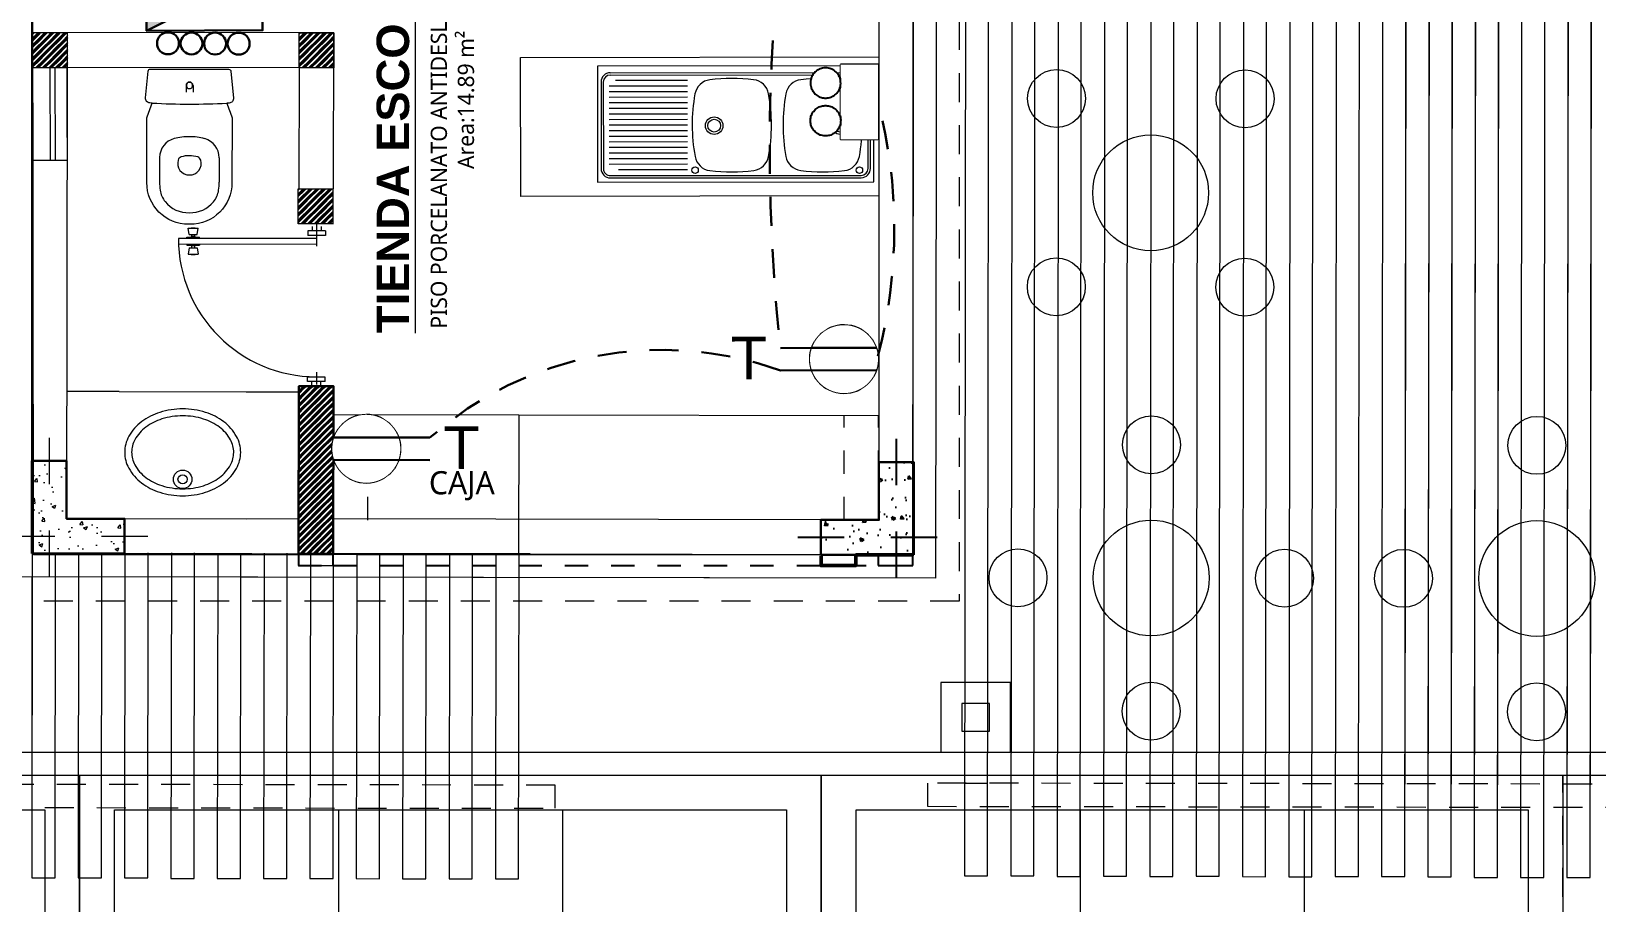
# Model space of a CAD drawing. Header units: metres. Extents: x -95.7 to -56.3, y 6.1 to 23.8.
# Drawn here: x -91.76 to -85.01, y 12.81 to 16.57 of the extents above; entities that cross this region are included whole.
import ezdxf

# ---------------------------------------------------------------- set-up
doc = ezdxf.new("R2010")
doc.units = ezdxf.units.M
doc.set_wipeout_variables(frame=1)
for name, pattern in [('CONTINUA', [0]), ('DASHED2', [0.375, 0.25, -0.125]), ('HIDDEN2', [0.1875, 0.125, -0.0625])]:
    doc.linetypes.add(name, pattern=pattern)
for name, color, linetype, lineweight in [('ALUMBRADO', 1, 'Continuous', 30), ('Emergencia', 20, 'Continuous', 25), ('GRAFO 02', 7, 'Continuous', 20), ('GRAFO01', 7, 'Continuous', 0), ('Interior - Stair & Railing_Pen_No__122', 9, 'Continuous', 13), ('Letras El', 9, 'Continuous', 5), ('Muros el', 7, 'Continuous', 50), ('Pisos El', 252, 'Continuous', 0), ('proyecc', 252, 'DASHED2', 0), ('Proyeccciones', 1, 'DASHED2', 18), ('TOMACORRIENTE', 5, 'HIDDEN2', 30)]:
    doc.layers.add(name, color=color, linetype=linetype, lineweight=lineweight)
doc.layers.add('Mobiliario', color=7, linetype='Continuous', lineweight=0, true_color=0x7f7f7f)
doc.styles.add('Generales', font='trebuc.ttf', dxfattribs={"height": 0.22})
doc.styles.add('Santa Rosa 1 50', font='trebuc.ttf')
doc.styles.add('style1', font='arial.ttf')

# ---------------------------------------------------------------- blocks, each defined once
blk = doc.blocks.new('PTA-B-flat-3')
for p, q in [((0, 0), (-0.0002, -0.111)), ((-0.6932, -0.073), (-0.6933, -0.1002)), ((-0.0001, -0.074), (-0.6932, -0.073)), ((-0.6501, -0.0667), (-0.5879, -0.0668)), ((-0.6501, -0.0721), (-0.6501, -0.0667)), ((-0.6501, -0.0721), (-0.5879, -0.0721)), ((-0.6389, -0.0534), (-0.6433, -0.0214)), ((-0.6433, -0.0214), (-0.5945, -0.0215)), ((-0.6389, -0.0534), (-0.599, -0.0535)), ((-0.6288, -0.0214), (-0.6288, -0.0195)), ((-0.6288, -0.0195), (-0.609, -0.0196)), ((-0.6102, -0.0629), (-0.6277, -0.0629)), ((-0.6265, -0.0629), (-0.6265, -0.0534)), ((-0.6114, -0.0629), (-0.6114, -0.0534)), ((-0.609, -0.0214), (-0.609, -0.0196)), ((-0.599, -0.0535), (-0.5945, -0.0215)), ((-0.5879, -0.0721), (-0.5879, -0.0668)), ((0.0444, -0.0355), (-0.0445, -0.0354)), ((-0.0445, -0.0354), (-0.0445, -0.0576)), ((0.0444, -0.0578), (-0.0445, -0.0576)), ((-0.0222, -0.0132), (-0.0223, -0.0354)), ((0.0222, -0.0133), (0.0222, -0.0355)), ((0.0444, -0.0355), (0.0444, -0.0578)), ((-0.6933, -0.1002), (-0.0001, -0.1012)), ((-0.6501, -0.1013), (-0.6501, -0.1066)), ((-0.6501, -0.1013), (-0.5879, -0.1014)), ((-0.6501, -0.1066), (-0.5879, -0.1067)), ((-0.639, -0.12), (-0.6435, -0.152)), ((-0.6435, -0.152), (-0.5946, -0.152)), ((-0.639, -0.12), (-0.5991, -0.12)), ((-0.629, -0.152), (-0.629, -0.1539)), ((-0.629, -0.1539), (-0.6092, -0.1539)), ((-0.6103, -0.1105), (-0.6278, -0.1105)), ((-0.6266, -0.1105), (-0.6266, -0.12)), ((-0.6115, -0.1105), (-0.6115, -0.12)), ((-0.6092, -0.152), (-0.6092, -0.1539)), ((-0.5991, -0.12), (-0.5946, -0.152)), ((-0.5879, -0.1014), (-0.5879, -0.1067)), ((0.0433, -0.7689), (-0.0456, -0.7687)), ((-0.0456, -0.791), (-0.0456, -0.7687)), ((-0.0011, -0.7437), (-0.0012, -0.806)), ((0.0433, -0.7911), (0.0433, -0.7689)), ((0.0433, -0.7911), (-0.0456, -0.791)), ((-0.0234, -0.8132), (-0.0234, -0.791)), ((0.021, -0.8133), (0.0211, -0.7911))]:
    blk.add_line(p, q)
for centre, radius, start, end in [((-0.0001, -0.074), 0.6931, 179.91738, 269.91738), ((-0.6313, -0.0632), 0.00358, 260.09799, 5.06469), ((-0.6066, -0.0633), 0.00358, 174.77006, 279.73676), ((-0.6313, -0.1102), 0.00358, 354.77006, 99.73676), ((-0.6067, -0.1102), 0.00358, 80.09799, 185.06469)]:
    blk.add_arc(centre, radius, start, end)
blk = doc.blocks.new('werfew-flat-1')
for p, q in [((321.1931, 363.7751), (321.1931, 363.7469)), ((321.2231, 363.775), (321.2231, 363.7468)), ((321.079, 363.4638), (321.0788, 363.3578)), ((321.3364, 363.4634), (321.3363, 363.3575))]:
    blk.add_line(p, q)
blk.add_lwpolyline([(321.3917, 363.6356), (321.3913, 363.3556, -0.414214), (321.211, 363.1758, -0.005002), (321.2073, 363.1759, -0.005002), (321.2035, 363.1758, -0.414214), (321.0238, 363.3561), (321.0242, 363.6361, -0.005595), (321.0472, 363.6992, -0.000857), (321.0369, 363.6998, -0.423453), (321.0181, 363.7215), (321.0297, 363.837, -0.388879), (321.0397, 363.8461), (321.2082, 363.8458), (321.3768, 363.8456, -0.388879), (321.3867, 363.8365), (321.398, 363.7209, -0.423453), (321.3791, 363.6993, -0.000857), (321.3689, 363.6987, -0.005595)], format="xyb", close=True)
for centre, radius, start, end in [((321.2081, 363.775), 0.015, 89.91738, 179.91738), ((321.2081, 363.775), 0.0135, 89.91738, 269.91738), ((321.2081, 363.775), 0.0135, 269.91738, 89.91738), ((321.2081, 363.775), 0.015, 359.91738, 89.91738), ((321.2086, 366.6948), 3, 266.91539, 269.98866), ((321.2161, 366.6948), 3, 269.8461, 272.91936), ((321.164, 363.4637), 0.085, 104.87263, 179.91738), ((321.2037, 363.3138), 0.24, 89.02632, 104.87263), ((321.2112, 363.3138), 0.24, 74.96213, 90.80843), ((321.2514, 363.4635), 0.085, 359.91738, 74.96213), ((321.2069, 363.4388), 0.05, 162.93501, 270.75656), ((321.1782, 363.4476), 0.02, 108.64974, 162.93501), ((321.2038, 363.3718), 0.1, 87.77843, 108.64974), ((321.2084, 363.4388), 0.05, 269.0782, 16.89974), ((321.2113, 363.3718), 0.1, 71.18501, 92.05632), ((321.2371, 363.4476), 0.02, 16.89974, 71.18501), ((321.3188, 363.3575), 0.24, 179.91738, 188.14667), ((321.1818, 363.3379), 0.1016, 188.14667, 219.20678), ((321.2332, 363.3378), 0.1016, 320.62797, 351.68809), ((321.0963, 363.3578), 0.24, 351.68808, 359.91738), ((321.2038, 363.3558), 0.13, 219.20678, 271.56256), ((321.2113, 363.3558), 0.13, 268.27219, 320.62797)]:
    blk.add_arc(centre, radius, start, end)
blk = doc.blocks.new('SAPLS501-flat-1')
at = {"linetype": 'Continuous'}
for p, q in [((-0.2731, 0.5504), (0.2746, 0.5496)), ((0.2738, -0.0004), (-0.2738, 0.0004))]:
    blk.add_line(p, q, dxfattribs=at)
for points in [[(0.0001, 0.1006, 0.075373), (0.0988, 0.1154, 0.085733), (0.1772, 0.1552, 0.106084), (0.2328, 0.2189, 0.12693), (0.2507, 0.2877, 0.12693), (0.233, 0.3565, 0.106084), (0.1776, 0.4204, 0.085733), (0.0993, 0.4605, 0.075373), (0.0007, 0.4756, 0.075373), (-0.098, 0.4607, 0.085733), (-0.1763, 0.4209, 0.106084), (-0.232, 0.3572, 0.12693), (-0.2498, 0.2884, 0.12693), (-0.2322, 0.2196, 0.106084), (-0.1767, 0.1557, 0.085733), (-0.0985, 0.1157, 0.075373)], [(0.0002, 0.1306, 0.075373), (0.09, 0.144, 0.085733), (0.1592, 0.1793, 0.106084), (0.2066, 0.2335, 0.12693), (0.2207, 0.2877, 0.12693), (0.2067, 0.342, 0.106084), (0.1595, 0.3964, 0.085733), (0.0904, 0.4318, 0.075373), (0.0006, 0.4456, 0.075373), (-0.0892, 0.4321, 0.085733), (-0.1584, 0.3969, 0.106084), (-0.2058, 0.3426, 0.12693), (-0.2198, 0.2884, 0.12693), (-0.2059, 0.2341, 0.106084), (-0.1587, 0.1797, 0.085733), (-0.0896, 0.1443, 0.075373)]]:
    blk.add_lwpolyline(points, format="xyb", close=True)
for radius in [0.04, 0.02]:
    blk.add_circle((0.0002, 0.1715), radius)
blk = doc.blocks.new('blo')
at = {"true_color": 0x2776bb}
h = blk.add_hatch(dxfattribs=at)
h.set_pattern_fill('AR-CONC', color=152, scale=0.0009)
h.paths.add_polyline_path([(69.3869, -10.5638), (69.7869, -10.5638), (69.7869, -10.4138), (69.5369, -10.4138), (69.5369, -10.1638), (69.3869, -10.1638)])
for points in [[(69.4619, -10.0638), (69.4619, -10.2638)], [(69.4619, -10.4638), (69.4619, -10.6638)], [(69.2858, -10.4888), (69.4858, -10.4888)], [(69.6869, -10.4888), (69.8869, -10.4888)]]:
    blk.add_lwpolyline(points)
at = {"color": 177, "lineweight": 30, "true_color": 0x293189}
blk.add_lwpolyline([(69.3869, -10.5638), (69.3869, -10.1638), (69.5369, -10.1638), (69.5369, -10.4138), (69.7869, -10.4138), (69.7869, -10.5638)], close=True, dxfattribs=at)
blk = doc.blocks.new('TD ALUMBRADO 1')
at = {"layer": 'ALUMBRADO'}
h = blk.add_hatch(color=256, dxfattribs=at)
h.dxf.hatch_style = 1
h.paths.add_polyline_path([(0.25, 0.25), (-0.25, 0), (-0.25, 0.25)])
at = {"layer": 'ALUMBRADO', "color": 5}
for points in [[(0.25, 0.25), (-0.25, 0), (-0.25, 0.25), (0.25, 0.25)], [(0.25, 0.25), (0.25, 0), (-0.25, 0), (-0.25, 0.25), (0.25, 0.25)]]:
    blk.add_lwpolyline(points, dxfattribs=at)
for centre in [(-0.1581, -0.0547), (-0.0566, -0.0556), (0.045, -0.0565), (0.1465, -0.0574)]:
    blk.add_circle(centre, 0.0473, dxfattribs=at)
blk = doc.blocks.new('Tomacorriente con puesta a tierra')
at = {"layer": 'TOMACORRIENTE'}
blk.add_lwpolyline([(0.111, 0.0379), (0.1065, 0.0493), (0.1007, 0.0601), (0.0939, 0.0703), (0.086, 0.0798), (0.0772, 0.0883), (0.0676, 0.0959), (0.0572, 0.1024), (0.0462, 0.1079), (0.0346, 0.1121), (0.0227, 0.1151), (0.0106, 0.1168), (-0.0017, 0.1173), (-0.014, 0.1165), (-0.0261, 0.1144), (-0.0379, 0.111), (-0.0493, 0.1065), (-0.0601, 0.1007), (-0.0703, 0.0939), (-0.0798, 0.086), (-0.0883, 0.0772), (-0.0959, 0.0676), (-0.1024, 0.0572), (-0.1079, 0.0462), (-0.1121, 0.0346), (-0.1151, 0.0227), (-0.1168, 0.0106), (-0.1173, -0.0017), (-0.1165, -0.014), (-0.1144, -0.0261), (-0.111, -0.0379), (-0.1065, -0.0493), (-0.1007, -0.0601), (-0.0939, -0.0703), (-0.086, -0.0798), (-0.0772, -0.0883), (-0.0676, -0.0959), (-0.0572, -0.1024), (-0.0462, -0.1079), (-0.0346, -0.1121), (-0.0227, -0.1151), (-0.0106, -0.1168), (0.0017, -0.1173), (0.014, -0.1165), (0.0261, -0.1144), (0.0379, -0.111), (0.0493, -0.1065), (0.0601, -0.1007), (0.0703, -0.0939), (0.0798, -0.086), (0.0883, -0.0772), (0.0959, -0.0676), (0.1024, -0.0572), (0.1079, -0.0462), (0.1121, -0.0346), (0.1151, -0.0227), (0.1168, -0.0106), (0.1173, 0.0017), (0.1165, 0.014), (0.1144, 0.0261)], close=True, dxfattribs=at)
at = {"layer": 'TOMACORRIENTE', "color": 5, "linetype": 'CONTINUA', "style": 'style1', "text_generation_flag": 4}
blk.add_text('T', height=0.1466, rotation=180, dxfattribs=at).set_placement((0.3906, -0.0687))
blk.add_wipeout([(0.111, 0.0379), (0.1065, 0.0493), (0.1007, 0.0601), (0.0939, 0.0703), (0.086, 0.0798), (0.0772, 0.0883), (0.0676, 0.0959), (0.0572, 0.1024), (0.0462, 0.1079), (0.0346, 0.1121), (0.0227, 0.1151), (0.0106, 0.1168), (-0.0017, 0.1173), (-0.014, 0.1165), (-0.0261, 0.1144), (-0.0379, 0.111), (-0.0493, 0.1065), (-0.0601, 0.1007), (-0.0703, 0.0939), (-0.0798, 0.086), (-0.0883, 0.0772), (-0.0959, 0.0676), (-0.1024, 0.0572), (-0.1079, 0.0462), (-0.1121, 0.0346), (-0.1151, 0.0227), (-0.1168, 0.0106), (-0.1173, -0.0017), (-0.1165, -0.014), (-0.1144, -0.0261), (-0.111, -0.0379), (-0.1065, -0.0493), (-0.1007, -0.0601), (-0.0939, -0.0703), (-0.086, -0.0798), (-0.0772, -0.0883), (-0.0676, -0.0959), (-0.0572, -0.1024), (-0.0462, -0.1079), (-0.0346, -0.1121), (-0.0227, -0.1151), (-0.0106, -0.1168), (0.0017, -0.1173), (0.014, -0.1165), (0.0261, -0.1144), (0.0379, -0.111), (0.0493, -0.1065), (0.0601, -0.1007), (0.0703, -0.0939), (0.0798, -0.086), (0.0883, -0.0772), (0.0959, -0.0676), (0.1024, -0.0572), (0.1079, -0.0462), (0.1121, -0.0346), (0.1151, -0.0227), (0.1168, -0.0106), (0.1173, 0.0017), (0.1165, 0.014), (0.1144, 0.0261)]).dxf.layer = 'TOMACORRIENTE'
at = {"layer": 'TOMACORRIENTE', "color": 5, "linetype": 'CONTINUA'}
for p, q in [((-0.1107, 0.0388), (0.2197, 0.0388)), ((-0.1107, -0.0388), (0.2197, -0.0388))]:
    blk.add_line(p, q, dxfattribs=at)
blk = doc.blocks.new('Emergencia')
at = {"color": 1, "lineweight": 5}
blk.add_wipeout([(-0.077, -0.439), (-0.07, -0.435), (-0.064, -0.43), (-0.058, -0.425), (-0.052, -0.42), (-0.047, -0.413), (-0.042, -0.407), (-0.038, -0.4), (-0.034, -0.393), (-0.031, -0.386), (-0.029, -0.378), (-0.027, -0.37), (-0.026, -0.363), (-0.025, -0.355), (-0.025, -0.347), (-0.026, -0.339), (-0.027, -0.331), (-0.029, -0.323), (-0.031, -0.316), (-0.034, -0.308), (-0.038, -0.301), (-0.042, -0.294), (-0.047, -0.288), (-0.052, -0.282), (-0.058, -0.276), (-0.064, -0.271), (-0.07, -0.266), (-0.077, -0.262), (-0.084, -0.259), (-0.092, -0.256), (-0.099, -0.253), (-0.107, -0.251), (-0.115, -0.25), (-0.123, -0.249), (-0.131, -0.25), (-0.139, -0.25), (-0.146, -0.251), (-0.154, -0.253), (-0.162, -0.256), (-0.169, -0.259), (-0.176, -0.262), (-0.183, -0.267), (-0.189, -0.271), (-0.195, -0.276), (-0.201, -0.282), (-0.206, -0.288), (-0.211, -0.295), (-0.215, -0.301), (-0.219, -0.309), (-0.222, -0.316), (-0.224, -0.323), (-0.226, -0.331), (-0.227, -0.339), (-0.228, -0.347), (-0.228, -0.355), (-0.227, -0.363), (-0.226, -0.371), (-0.224, -0.379), (-0.222, -0.386), (-0.218, -0.393), (-0.215, -0.401), (-0.211, -0.407), (-0.206, -0.414), (-0.201, -0.42), (-0.195, -0.425), (-0.189, -0.431), (-0.183, -0.435), (-0.176, -0.439), (-0.169, -0.443), (-0.161, -0.446), (-0.154, -0.448), (-0.146, -0.45), (-0.138, -0.452), (-0.13, -0.452), (-0.122, -0.452), (-0.114, -0.452), (-0.107, -0.45), (-0.099, -0.448), (-0.091, -0.446), (-0.084, -0.443)], dxfattribs=at).dxf.layer = 'Emergencia'
at = {"layer": 'Emergencia', "color": 240, "true_color": 0xed1f24}
blk.add_lwpolyline([(-0.25, -0.25), (0.25, -0.25), (0.25, 0), (-0.25, 0)], close=True, dxfattribs=at)
at = {"color": 240, "lineweight": 5, "true_color": 0xed1f24}
blk.add_wipeout([(-0.25, -0.25), (0.25, -0.25), (0.25, 0), (-0.25, 0)], dxfattribs=at).dxf.layer = 'Emergencia'
at = {"layer": 'Emergencia', "color": 1}
blk.add_lwpolyline([(-0.077, -0.439), (-0.07, -0.435), (-0.064, -0.43), (-0.058, -0.425), (-0.052, -0.42), (-0.047, -0.413), (-0.042, -0.407), (-0.038, -0.4), (-0.034, -0.393), (-0.031, -0.386), (-0.029, -0.378), (-0.027, -0.37), (-0.026, -0.363), (-0.025, -0.355), (-0.025, -0.347), (-0.026, -0.339), (-0.027, -0.331), (-0.029, -0.323), (-0.031, -0.316), (-0.034, -0.308), (-0.038, -0.301), (-0.042, -0.294), (-0.047, -0.288), (-0.052, -0.282), (-0.058, -0.276), (-0.064, -0.271), (-0.07, -0.266), (-0.077, -0.262), (-0.084, -0.259), (-0.092, -0.256), (-0.099, -0.253), (-0.107, -0.251), (-0.115, -0.25), (-0.123, -0.249), (-0.131, -0.25), (-0.139, -0.25), (-0.146, -0.251), (-0.154, -0.253), (-0.162, -0.256), (-0.169, -0.259), (-0.176, -0.262), (-0.183, -0.267), (-0.189, -0.271), (-0.195, -0.276), (-0.201, -0.282), (-0.206, -0.288), (-0.211, -0.295), (-0.215, -0.301), (-0.219, -0.309), (-0.222, -0.316), (-0.224, -0.323), (-0.226, -0.331), (-0.227, -0.339), (-0.228, -0.347), (-0.228, -0.355), (-0.227, -0.363), (-0.226, -0.371), (-0.224, -0.379), (-0.222, -0.386), (-0.218, -0.393), (-0.215, -0.401), (-0.211, -0.407), (-0.206, -0.414), (-0.201, -0.42), (-0.195, -0.425), (-0.189, -0.431), (-0.183, -0.435), (-0.176, -0.439), (-0.169, -0.443), (-0.161, -0.446), (-0.154, -0.448), (-0.146, -0.45), (-0.138, -0.452), (-0.13, -0.452), (-0.122, -0.452), (-0.114, -0.452), (-0.107, -0.45), (-0.099, -0.448), (-0.091, -0.446), (-0.084, -0.443)], close=True, dxfattribs=at)
at = {"color": 1, "lineweight": 5}
blk.add_wipeout([(0.077, -0.439), (0.07, -0.435), (0.064, -0.43), (0.058, -0.425), (0.052, -0.42), (0.047, -0.413), (0.042, -0.407), (0.038, -0.4), (0.034, -0.393), (0.031, -0.386), (0.029, -0.378), (0.027, -0.37), (0.026, -0.363), (0.025, -0.355), (0.025, -0.347), (0.026, -0.339), (0.027, -0.331), (0.029, -0.323), (0.031, -0.316), (0.034, -0.308), (0.038, -0.301), (0.042, -0.294), (0.047, -0.288), (0.052, -0.282), (0.058, -0.276), (0.064, -0.271), (0.07, -0.266), (0.077, -0.262), (0.084, -0.259), (0.092, -0.256), (0.099, -0.253), (0.107, -0.251), (0.115, -0.25), (0.123, -0.249), (0.131, -0.25), (0.139, -0.25), (0.146, -0.251), (0.154, -0.253), (0.162, -0.256), (0.169, -0.259), (0.176, -0.262), (0.183, -0.267), (0.189, -0.271), (0.195, -0.276), (0.201, -0.282), (0.206, -0.288), (0.211, -0.295), (0.215, -0.301), (0.219, -0.309), (0.222, -0.316), (0.224, -0.323), (0.226, -0.331), (0.227, -0.339), (0.228, -0.347), (0.228, -0.355), (0.227, -0.363), (0.226, -0.371), (0.224, -0.379), (0.222, -0.386), (0.218, -0.393), (0.215, -0.401), (0.211, -0.407), (0.206, -0.414), (0.201, -0.42), (0.195, -0.425), (0.189, -0.431), (0.183, -0.435), (0.176, -0.439), (0.169, -0.443), (0.161, -0.446), (0.154, -0.448), (0.146, -0.45), (0.138, -0.452), (0.13, -0.452), (0.122, -0.452), (0.114, -0.452), (0.107, -0.45), (0.099, -0.448), (0.091, -0.446), (0.084, -0.443)], dxfattribs=at).dxf.layer = 'Emergencia'
at = {"layer": 'Emergencia', "color": 1}
blk.add_lwpolyline([(0.077, -0.439), (0.07, -0.435), (0.064, -0.43), (0.058, -0.425), (0.052, -0.42), (0.047, -0.413), (0.042, -0.407), (0.038, -0.4), (0.034, -0.393), (0.031, -0.386), (0.029, -0.378), (0.027, -0.37), (0.026, -0.363), (0.025, -0.355), (0.025, -0.347), (0.026, -0.339), (0.027, -0.331), (0.029, -0.323), (0.031, -0.316), (0.034, -0.308), (0.038, -0.301), (0.042, -0.294), (0.047, -0.288), (0.052, -0.282), (0.058, -0.276), (0.064, -0.271), (0.07, -0.266), (0.077, -0.262), (0.084, -0.259), (0.092, -0.256), (0.099, -0.253), (0.107, -0.251), (0.115, -0.25), (0.123, -0.249), (0.131, -0.25), (0.139, -0.25), (0.146, -0.251), (0.154, -0.253), (0.162, -0.256), (0.169, -0.259), (0.176, -0.262), (0.183, -0.267), (0.189, -0.271), (0.195, -0.276), (0.201, -0.282), (0.206, -0.288), (0.211, -0.295), (0.215, -0.301), (0.219, -0.309), (0.222, -0.316), (0.224, -0.323), (0.226, -0.331), (0.227, -0.339), (0.228, -0.347), (0.228, -0.355), (0.227, -0.363), (0.226, -0.371), (0.224, -0.379), (0.222, -0.386), (0.218, -0.393), (0.215, -0.401), (0.211, -0.407), (0.206, -0.414), (0.201, -0.42), (0.195, -0.425), (0.189, -0.431), (0.183, -0.435), (0.176, -0.439), (0.169, -0.443), (0.161, -0.446), (0.154, -0.448), (0.146, -0.45), (0.138, -0.452), (0.13, -0.452), (0.122, -0.452), (0.114, -0.452), (0.107, -0.45), (0.099, -0.448), (0.091, -0.446), (0.084, -0.443)], close=True, dxfattribs=at)

msp = doc.modelspace()

# ---------------------------------------------------------------- hatches: boundary and pattern name
at = {"layer": 'Interior - Stair & Railing_Pen_No__122', "linetype": 'Continuous', "lineweight": 13}
h = msp.add_hatch(dxfattribs=at)
h.set_pattern_fill('GOST_GROUND', color=9, scale=0.002)
h.set_pattern_definition([(45, (-61.332847, 2.044592), (0.028284271, -7e-18), [0.04]), (45, (-61.326847, 2.044592), (0.028284271, -7e-18), [0.04]), (45, (-61.320847, 2.044592), (0.028284271, -7e-18), [0.04])])
h.paths.add_polyline_path([(-91.6021, 16.5629), (-91.6771, 16.563), (-91.7519, 16.563), (-91.7518, 16.4129), (-91.6021, 16.4129)])
h = msp.add_hatch(dxfattribs=at)
h.set_pattern_fill('GOST_GROUND', color=9, scale=0.002)
h.set_pattern_definition([(45, (-60.184908, 2.04315), (0.028284271, -7e-18), [0.04]), (45, (-60.178908, 2.04315), (0.028284271, -7e-18), [0.04]), (45, (-60.172908, 2.04315), (0.028284271, -7e-18), [0.04])])
h.paths.add_polyline_path([(-90.4542, 16.5615), (-90.5292, 16.5616), (-90.6039, 16.5616), (-90.6038, 16.4115), (-90.4541, 16.4115)])
h = msp.add_hatch(dxfattribs=at)
h.set_pattern_fill('GOST_GROUND', color=9, scale=0.002)
h.set_pattern_definition([(45, (-60.18908, 1.369837), (0.028284271, -7e-18), [0.04]), (45, (-60.18308, 1.369837), (0.028284271, -7e-18), [0.04]), (45, (-60.17708, 1.369837), (0.028284271, -7e-18), [0.04])])
h.paths.add_polyline_path([(-90.4584, 15.8882), (-90.5334, 15.8883), (-90.6081, 15.8883), (-90.608, 15.7382), (-90.4583, 15.7382)])
h = msp.add_hatch(dxfattribs=at)
h.set_pattern_fill('GOST_GROUND', color=9, scale=0.002)
h.set_pattern_definition([(45, (-60.186903, 0.518379), (0.028284271, -7e-18), [0.04]), (45, (-60.180903, 0.518379), (0.028284271, -7e-18), [0.04]), (45, (-60.174903, 0.518379), (0.028284271, -7e-18), [0.04])])
h.paths.add_polyline_path([(-90.4562, 15.0367), (-90.5312, 15.0368), (-90.6059, 15.0368), (-90.6058, 14.3116), (-90.4561, 14.3116)])

# ---------------------------------------------------------------- linework, layer by layer
at = {"linetype": 'DASHED2', "ltscale": 0.2}
msp.add_line((-88.1028, 14.4581), (-88.1022, 14.9081), dxfattribs=at)
msp.add_line((-88.1061, 14.2616), (-87.9561, 14.2614))
at = {"color": 177, "lineweight": 30, "true_color": 0x293189}
msp.add_lwpolyline([(-90.6059, 15.0368), (-90.4562, 15.0368), (-90.4572, 14.3116), (-90.607, 14.3116)], close=True, dxfattribs=at)
at = {"color": 2, "linetype": 'DASHED2', "ltscale": 0.2}
for points in [[(-90.6075, 14.3117), (-90.6075, 14.2617), (-90.4573, 14.2615), (-90.4572, 14.3115)], [(-90.4573, 14.2615), (-88.1072, 14.2615)], [(-88.1063, 14.3079), (-88.1063, 14.2616), (-87.9561, 14.2614), (-87.956, 14.3077)]]:
    msp.add_lwpolyline(points, dxfattribs=at)
at = {"layer": 'GRAFO 02'}
for p, q in [((-91.3801, 15.0128), (-91.6062, 15.0132)), ((-90.8324, 15.012), (-90.6062, 15.0117))]:
    msp.add_line(p, q, dxfattribs=at)
for points in [[(-89.6564, 14.9103), (-90.4561, 14.9125)], [(-88.3521, 14.4586), (-88.1025, 14.4583), (-88.1019, 14.9081), (-89.6564, 14.9103), (-89.6572, 14.3103)]]:
    msp.add_lwpolyline(points, dxfattribs=at)
at = {"layer": 'GRAFO01', "linetype": 'DASHED2', "ltscale": 0.2}
for p, q in [((-90.3079, 14.4583), (-90.3073, 14.9083)), ((-88.2528, 14.4583), (-88.2522, 14.9083))]:
    msp.add_line(p, q, dxfattribs=at)
at = {"layer": 'GRAFO01', "lineweight": -3}
msp.add_line((-89.6072, 14.3103), (-90.4572, 14.3115), dxfattribs=at)
at = {"layer": 'GRAFO01'}
msp.add_lwpolyline([(-88.3521, 14.4585), (-90.4573, 14.4633)], dxfattribs=at)
at = {"layer": 'Interior - Stair & Railing_Pen_No__122', "color": 9, "linetype": 'Continuous', "lineweight": 13}
for p, q in [((-88.1245, 16.4188), (-89.3167, 16.4171)), ((-89.3167, 16.4171), (-89.316, 15.9171)), ((-88.124, 15.9183), (-88.1245, 16.419)), ((-91.6794, 16.4104), (-91.6777, 16.0103)), ((-91.6587, 16.4104), (-91.657, 16.0103)), ((-91.6047, 16.1103), (-91.6047, 16.4103)), ((-89.3016, 16.3491), (-89.3011, 15.9751)), ((-89.2916, 16.3491), (-89.2911, 15.9751)), ((-89.2616, 16.3892), (-88.1765, 16.3901)), ((-89.2616, 16.3792), (-88.1769, 16.3801)), ((-88.9286, 16.3556), (-89.2391, 16.3551)), ((-88.1491, 15.9762), (-88.1496, 16.3502)), ((-88.1391, 15.9762), (-88.1396, 16.3502)), ((-88.9286, 16.3314), (-89.2666, 16.331)), ((-88.9285, 16.3073), (-89.2665, 16.3069)), ((-88.9285, 16.2832), (-89.2665, 16.2827)), ((-88.9285, 16.2591), (-89.2665, 16.2586)), ((-88.9284, 16.235), (-89.2664, 16.2345)), ((-88.9284, 16.2109), (-89.2664, 16.2104)), ((-88.9284, 16.1868), (-89.2664, 16.1863)), ((-88.9283, 16.1627), (-89.2663, 16.1622)), ((-88.9283, 16.1386), (-89.2663, 16.1381)), ((-88.9283, 16.1145), (-89.2663, 16.114)), ((-88.9282, 16.0903), (-89.2662, 16.0899)), ((-91.6047, 16.0103), (-91.7547, 16.0103)), ((-88.9282, 16.0662), (-89.2662, 16.0658)), ((-88.9281, 16.0421), (-89.2661, 16.0416)), ((-88.9281, 16.018), (-89.2661, 16.0175)), ((-88.9281, 15.9939), (-89.2661, 15.9934)), ((-89.261, 15.9452), (-88.179, 15.9462)), ((-88.928, 15.9698), (-89.2257, 15.9694)), ((-89.316, 15.9171), (-88.124, 15.9188)), ((-89.261, 15.9352), (-88.179, 15.9362)), ((-90.4551, 15.7366), (-90.6051, 15.7368))]:
    msp.add_line(p, q, dxfattribs=at)
for points in [[(-93.9515, 13.3566), (-80.3325, 13.3566), (-80.3325, 14.3077), (-84.1337, 14.3134), (-84.1305, 18.2128), (-87.9517, 18.208), (-87.9578, 14.3075), (-91.7572, 14.3134), (-91.7572, 18.2894), (-92.2256, 18.1959), (-93.9515, 17.8516)], [(-87.9565, 14.3085), (-87.9517, 18.208), (-91.754, 18.2128), (-91.7508, 17.4632), (-91.6011, 17.4632), (-91.6008, 18.0585)], [(-90.4572, 14.3077), (-91.7508, 14.3077), (-91.754, 18.2128), (-87.956, 18.2128), (-87.956, 14.3077), (-90.3572, 14.3077)], [(-90.4518, 18.0585), (-88.1022, 18.0585), (-88.1022, 14.4585), (-88.3523, 14.4585), (-88.3523, 14.2615)], [(-91.754, 16.5633), (-91.7572, 14.3134), (-91.6072, 14.3132)], [(-90.6045, 16.4116), (-90.6052, 15.8885), (-90.4552, 15.8883), (-90.4539, 16.5614), (-91.7538, 16.5632)], [(-90.6039, 16.5616), (-90.4542, 16.5616), (-90.4542, 16.4101), (-90.6039, 16.4101), (-90.6039, 16.5616)], [(-91.607, 14.4631), (-91.6042, 16.413)], [(-91.6042, 16.413), (-90.6042, 16.4116)], [(-91.6072, 14.3132), (-90.6075, 14.312), (-90.6076, 14.2617), (-90.4576, 14.2615), (-90.4576, 15.0368), (-90.6073, 15.0368)], [(-90.6073, 15.0368), (-90.6073, 14.462), (-91.607, 14.4632), (-91.607, 14.4631)]]:
    msp.add_lwpolyline(points, dxfattribs=at)
for points in [[(-91.7542, 16.563), (-91.6045, 16.563), (-91.6045, 16.4105), (-91.7542, 16.4105)], [(-89.6486, 16.4551), (-88.1031, 16.4573), (-88.1022, 15.8573), (-89.6477, 15.8551)], [(-90.6081, 15.8883), (-90.4584, 15.8883), (-90.4584, 15.7368), (-90.6081, 15.7368)]]:
    msp.add_lwpolyline(points, close=True, dxfattribs=at)
for centre, radius in [((-88.8133, 16.1608), 0.038), ((-88.8133, 16.1608), 0.0275), ((-88.2693, 16.1608), 0.038), ((-88.2693, 16.1608), 0.0275), ((-88.8958, 15.9686), 0.0141), ((-88.1868, 15.9686), 0.0141)]:
    msp.add_circle(centre, radius, dxfattribs=at)
for centre, radius, start, end in [((-89.2616, 16.3492), 0.04, 90.08262, 180.08262), ((-89.2616, 16.3492), 0.03, 90.08262, 180.08262), ((-88.8224, 16.2845), 0.075, 97.31263, 169.70138), ((-88.7365, 15.6149), 0.75, 82.85262, 97.31259), ((-88.6525, 16.2847), 0.075, 10.46386, 82.85262), ((-88.4301, 16.2847), 0.075, 97.14738, 169.53614), ((-88.3461, 15.6149), 0.75, 82.68737, 97.1474), ((-88.2602, 16.2845), 0.075, 10.29862, 82.68737), ((-88.1796, 16.3502), 0.03, 0.08262, 84.86528), ((-88.1796, 16.3502), 0.04, 0.08262, 85.55974), ((-88.1583, 16.1638), 0.75, 169.70138, 190.46385), ((-89.3163, 16.1621), 0.75, 349.70138, 10.46387), ((-87.7663, 16.1621), 0.75, 169.53614, 190.29861), ((-88.9243, 16.1638), 0.75, 349.53614, 10.29863), ((-88.8221, 16.0412), 0.075, 190.46386, 262.85262), ((-88.6522, 16.0414), 0.075, 277.31263, 349.70138), ((-88.4304, 16.0414), 0.075, 190.29862, 262.68737), ((-88.2605, 16.0412), 0.075, 277.14738, 349.53614), ((-89.2611, 15.9752), 0.04, 180.08262, 270.08262), ((-89.2611, 15.9752), 0.03, 180.08262, 270.08262), ((-88.7381, 16.7109), 0.75, 262.85262, 277.31262), ((-88.3445, 16.7109), 0.75, 262.68737, 277.14738), ((-88.1791, 15.9762), 0.03, 270.08262, 0.08262), ((-88.1791, 15.9762), 0.04, 270.08262, 0.08262)]:
    msp.add_arc(centre, radius, start, end, dxfattribs=at)
at = {"layer": 'Mobiliario'}
for p, q in [((-85.8268, 18.2177, -0.1), (-85.8339, 13.3177, -0.1)), ((-85.7268, 18.2175, -0.1), (-85.7339, 13.3175, -0.1)), ((-85.6268, 18.2174, -0.1), (-85.6339, 13.3174, -0.1)), ((-85.5268, 18.2156, -0.2), (-85.5339, 13.3156, -0.2)), ((-85.4268, 18.2155, -0.2), (-85.4339, 13.3155, -0.2)), ((-85.1268, 18.215, -0.2), (-85.1339, 13.315, -0.2)), ((-85.0268, 18.2149, -0.2), (-85.0339, 13.3149, -0.2)), ((-91.7554, 14.3169, -0.2), (-91.7574, 12.9136, -0.2)), ((-91.6574, 12.9134, -0.2), (-91.6554, 14.3167, -0.2)), ((-91.5554, 14.3166, -0.2), (-91.5574, 12.9133, -0.2)), ((-91.4574, 12.9132, -0.2), (-91.4554, 14.3164, -0.2)), ((-91.3554, 14.3163, -0.2), (-91.3574, 12.913, -0.2)), ((-91.2574, 12.9129, -0.2), (-91.2554, 14.3161, -0.2)), ((-91.1554, 14.316, -0.3), (-91.1574, 12.9111, -0.3)), ((-91.0574, 12.9109, -0.3), (-91.0554, 14.3159, -0.3)), ((-90.9554, 14.3157, -0.3), (-90.9574, 12.9108, -0.3)), ((-90.8574, 12.9106, -0.3), (-90.8554, 14.3156, -0.3)), ((-90.7554, 14.3154, -0.3), (-90.7574, 12.9105, -0.3)), ((-90.6574, 12.9104, -0.3), (-90.6554, 14.3153, -0.3)), ((-90.5554, 14.3083, -0.3), (-90.5574, 12.9102, -0.3)), ((-90.4574, 12.9101, -0.3), (-90.4554, 14.315, -0.3)), ((-90.3554, 14.3148, -0.3), (-90.3574, 12.9099, -0.3)), ((-90.2574, 12.9098, -0.3), (-90.2554, 14.3147, -0.3)), ((-90.1554, 14.3146, -0.3), (-90.1574, 12.9096, -0.3)), ((-90.0574, 12.9095, -0.3), (-90.0554, 14.3144, -0.3)), ((-89.9554, 14.3143, -0.3), (-89.9574, 12.9094, -0.3)), ((-89.8574, 12.9092, -0.3), (-89.8554, 14.3141, -0.3)), ((-89.7554, 14.314, -0.3), (-89.7574, 12.9091, -0.3)), ((-89.6574, 12.9089, -0.3), (-89.6554, 14.3138, -0.3)), ((-90.4343, 13.2066), (-90.4343, 11.2566)), ((-91.7574, 12.9136, -0.2), (-91.6574, 12.9134, -0.2)), ((-91.5574, 12.9133, -0.2), (-91.4574, 12.9132, -0.2)), ((-91.3574, 12.913, -0.2), (-91.2574, 12.9129, -0.2)), ((-91.1574, 12.9111, -0.3), (-91.0574, 12.9109, -0.3)), ((-90.9574, 12.9108, -0.3), (-90.8574, 12.9106, -0.3)), ((-90.7574, 12.9105, -0.3), (-90.6574, 12.9104, -0.3)), ((-90.5574, 12.9102, -0.3), (-90.4574, 12.9101, -0.3)), ((-90.3574, 12.9099, -0.3), (-90.2574, 12.9098, -0.3)), ((-90.1574, 12.9096, -0.3), (-90.0574, 12.9095, -0.3)), ((-89.9574, 12.9094, -0.3), (-89.8574, 12.9092, -0.3)), ((-89.7574, 12.9091, -0.3), (-89.6574, 12.9089, -0.3))]:
    msp.add_line(p, q, dxfattribs=at)
for points in [[(-87.7339, 12.9221), (-87.6339, 12.9219), (-87.6268, 18.2168), (-87.7268, 18.2169)], [(-87.8519, 18.1081), (-87.8579, 14.2073), (-91.7572, 14.2135), (-91.7572, 13.4566), (-80.4325, 13.4566), (-80.4325, 14.2135), (-84.2338, 14.2135), (-84.2306, 18.1127)], [(-87.5349, 13.4566), (-87.5349, 13.7566), (-87.8349, 13.7566), (-87.8349, 13.4566)], [(-87.6249, 13.5466), (-87.6249, 13.6666), (-87.7449, 13.6666), (-87.7449, 13.5466)]]:
    msp.add_lwpolyline(points, close=True, dxfattribs=at)
for points, elevation in [([(-87.5339, 12.9218), (-87.4339, 12.9216), (-87.4268, 18.2168), (-87.5268, 18.2169)], -0.1), ([(-87.3339, 12.9198), (-87.2339, 12.9197), (-87.2268, 18.2168), (-87.3268, 18.2169)], -0.1), ([(-87.1339, 12.9212), (-87.0339, 12.921), (-87.0268, 18.2168), (-87.1268, 18.2169)], -0.1), ([(-86.9339, 12.9193), (-86.8339, 12.9191), (-86.8268, 18.2168), (-86.9268, 18.2169)], -0.1), ([(-86.7339, 12.9206), (-86.6339, 12.9205), (-86.6268, 18.2168), (-86.7268, 18.2169)], -0.1), ([(-86.5339, 12.9187), (-86.4339, 12.9185), (-86.4268, 18.2168), (-86.5268, 18.2169)], -0.1), ([(-86.3339, 12.9184), (-86.2339, 12.9183), (-86.2268, 18.2168), (-86.3268, 18.2169)], -0.1), ([(-86.1339, 12.9198), (-86.0339, 12.9196), (-86.0268, 18.2168), (-86.1268, 18.2169)], -0.1), ([(-85.9339, 12.9195), (-85.8339, 12.9193), (-85.8268, 18.2168), (-85.9268, 18.2169)], -0.1), ([(-85.7339, 12.9175), (-85.6339, 12.9174), (-85.6268, 18.2168), (-85.7268, 18.2169)], -0.1), ([(-85.5339, 12.9156), (-85.4339, 12.9155), (-85.4268, 18.2168), (-85.5268, 18.2169)], -0.2), ([(-85.3339, 12.9153), (-85.2339, 12.9152), (-85.2268, 18.2168), (-85.3268, 18.2169)], -0.2), ([(-85.1339, 12.915), (-85.0339, 12.9149), (-85.0268, 18.2168), (-85.1268, 18.2169)], -0.2)]:
    msp.add_lwpolyline(points, close=True, dxfattribs=dict(at, elevation=elevation))
for points in [[(-93.9515, 13.4566), (-80.4325, 13.4566), (-80.4325, 14.2078), (-84.2338, 14.2135), (-84.2306, 18.1127), (-87.8519, 18.1081), (-87.8579, 14.2073), (-91.8572, 14.2135), (-91.8572, 18.1674), (-92.206, 18.0978), (-93.9515, 17.7496)], [(-91.551, 13.3566), (-91.551, 11.2965)], [(-91.551, 11.2965), (-91.551, 13.3566)], [(-93.9515, 13.2066), (-91.701, 13.2066), (-91.701, 11.2566)], [(-91.401, 11.4465), (-91.401, 13.2066), (-88.501, 13.2066), (-88.501, 11.2566)]]:
    msp.add_lwpolyline(points, dxfattribs=at)
for centre, radius in [((-87.336, 16.2781, -0.1), 0.125), ((-86.5228, 16.277, -0.1), 0.125), ((-86.93, 15.871, -0.1), 0.25), ((-87.3371, 15.465, -0.1), 0.125), ((-86.524, 15.4638, -0.1), 0.125), ((-86.9266, 14.783), 0.125), ((-85.2634, 14.7806), 0.125), ((-86.9274, 14.208), 0.25), ((-85.2642, 14.2056), 0.25), ((-87.5024, 14.2088), 0.125), ((-86.3524, 14.2071), 0.125), ((-85.8392, 14.2064), 0.125), ((-86.9282, 13.633), 0.125), ((-85.265, 13.6306), 0.125)]:
    msp.add_circle(centre, radius, dxfattribs=at)
at = {"layer": 'Muros el', "ltscale": 0.05}
msp.add_lwpolyline([(-88.3522, 14.3029), (-88.3523, 14.2615), (-88.2021, 14.2615), (-88.202, 14.3079), (-87.956, 14.3075)], dxfattribs=at)
at = {"layer": 'Pisos El', "lineweight": 0, "ltscale": 20}
for p, q in [((-89.4677, 13.2066), (-89.4677, 11.2899)), ((-87.2343, 13.2066), (-87.2343, 11.3098)), ((-86.2677, 13.2066), (-86.2677, 11.8146))]:
    msp.add_line(p, q, dxfattribs=at)
for points in [[(-93.9515, 13.3566), (-85.151, 13.3566), (-85.151, 11.2566)], [(-88.351, 13.3566), (-88.351, 11.2566)], [(-88.351, 11.2566), (-88.351, 13.3566)], [(-88.201, 11.2566), (-88.201, 13.2066), (-85.301, 13.2066), (-85.301, 11.2566)]]:
    msp.add_lwpolyline(points, dxfattribs=at)
at = {"layer": 'proyecc', "linetype": 'DASHED2', "ltscale": 0.5}
for p, q in [((-89.4989, 13.3136, -0.1624), (-93.9515, 13.32, -0.1624)), ((-89.4991, 13.2136, -0.1624), (-89.4989, 13.3136, -0.1624)), ((-93.9515, 13.22, -0.1624), (-89.4991, 13.2136, -0.1624))]:
    msp.add_line(p, q, dxfattribs=at)
msp.add_lwpolyline([(-91.9508, 18.4128), (-87.756, 18.4128), (-87.756, 14.1077), (-91.9508, 14.1077)], close=True, dxfattribs=at)
at = {"layer": 'proyecc', "linetype": 'DASHED2', "ltscale": 0.5, "elevation": -0.1624}
msp.add_lwpolyline([(-81.8756, 13.2136), (-81.8754, 13.3136), (-87.8923, 13.3223), (-87.8924, 13.2223)], close=True, dxfattribs=at)
at = {"layer": 'proyecc', "linetype": 'DASHED2', "ltscale": 0.5}
msp.add_lwpolyline([(-85.1516, 11.2566), (-85.1516, 13.3566), (-81.027, 13.3566), (-81.027, 11.2566)], dxfattribs=at)
at = {"layer": 'Proyeccciones', "linetype": 'DASHED2', "lineweight": 9, "ltscale": 0.4}
msp.add_line((-87.7339, 13.3221), (-87.6339, 13.3219), dxfattribs=at)

# ---------------------------------------------------------------- block references
at = {"xscale": -1}
msp.add_blockref('blo', (-18.5655, 24.8722), dxfattribs=at)
at = {"layer": 'ALUMBRADO', "lineweight": 25, "rotation": 0.254580129540266}
msp.add_blockref('TD ALUMBRADO 1', (-91.012, 16.5714), dxfattribs=at)
at = {"layer": 'Interior - Stair & Railing_Pen_No__122', "color": 9, "linetype": 'Continuous', "lineweight": 13}
for name, p in [('werfew-flat-1', (-412.2851, -347.441)), ('SAPLS501-flat-1', (-91.107, 14.4624)), ('blo', (-161.1441, 24.8772))]:
    msp.add_blockref(name, p, dxfattribs=at)
at = {"layer": 'Interior - Stair & Railing_Pen_No__122', "color": 9, "linetype": 'Continuous', "lineweight": 13, "xscale": 0.8605713051621383, "yscale": 0.8605713051621383, "zscale": 0.8605713051621383}
msp.add_blockref('PTA-B-flat-3', (-90.5286, 15.7367), dxfattribs=at)

# ---------------------------------------------------------------- texts
at = {"layer": 'Interior - Stair & Railing_Pen_No__122', "color": 9, "linetype": 'Continuous', "lineweight": 13, "insert": (-90.2696, 15.1288), "char_height": 0.15884, "attachment_point": 1, "rotation": 90, "style": 'Santa Rosa 1 50'}
msp.add_mtext_dynamic_manual_height_columns('\\pi0.13667;{\\fSwis721 Ex BT|b1|i0|c0|p34;\\H0.88139x;\\LTIENDA ESCOLAR\\H1.4286x; \\P\\pi0.15562;\\fTrebuchet MS|b0|i0|c0|p34;\\H0.35x;\\lPISO PORCELANATO ANTIDESLIZANTE 60x60CM\\P\\pi0.84492;Area:14.89 m²}', width=2.304236, gutter_width=0.5, heights=[0.7456], dxfattribs=at)
at = {"layer": 'Letras El', "insert": (-89.7598, 14.6692), "char_height": 0.115, "width": 0.371301, "attachment_point": 3, "style": 'Generales'}
msp.add_mtext('{\\H0.86957x;CAJA}', dxfattribs=at)

# ---------------------------------------------------------------- next in the draw order: block references
at = {"layer": 'Emergencia', "lineweight": 25, "xscale": 0.6452139160277665, "yscale": 0.6452139160277665, "zscale": 0.6452139160277665, "rotation": 269.951892214818}
msp.add_blockref('Emergencia', (-88.1065, 16.2633), dxfattribs=at)
at = {"layer": 'TOMACORRIENTE', "yscale": 1.25, "zscale": 1.25}
for p, xscale, rotation in [((-88.2531, 15.1528), -1.25, 0.1171462567378079), ((-90.3142, 14.7659), 1.25, 359.8828537432622)]:
    msp.add_blockref('Tomacorriente con puesta a tierra', p, dxfattribs=dict(at, xscale=xscale, rotation=rotation))

# ---------------------------------------------------------------- next in the draw order: linework, layer by layer
at = {"layer": 'TOMACORRIENTE'}
for centre, radius, start, end in [((-80.3973, 16.0658), 8.1765, 168.87763, 186.07348), ((-90.1955, 15.7159), 2.1595, 345.25364, 14.6825), ((-89.0396, 13.6858), 1.5074, 70.1465, 131.55442)]:
    msp.add_arc(centre, radius, start, end, dxfattribs=at)

doc.saveas('drawing.dxf')
